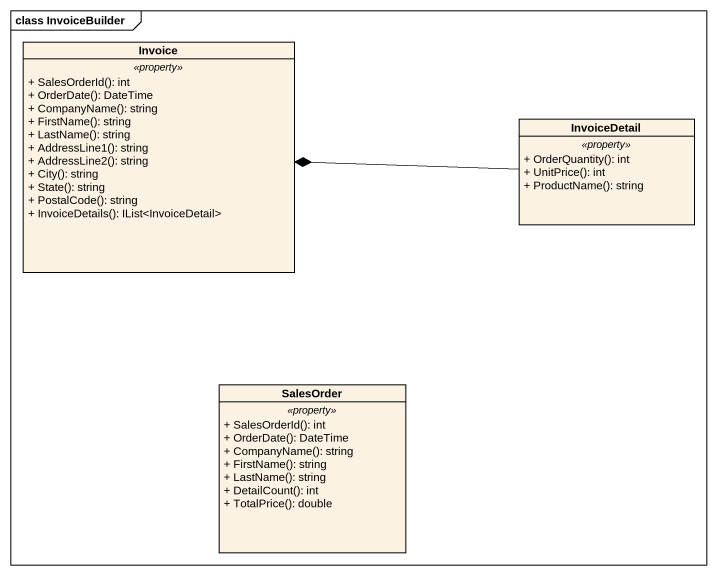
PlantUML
@startuml
mainframe class InvoiceBuilder
hide circle
hide empty members
skinparam classAttributeIconSize 0
class Invoice {
  .. <<property>> ..
  + SalesOrderId(): int
  + OrderDate(): DateTime
  + CompanyName(): string
  + FirstName(): string
  + LastName(): string
  + AddressLine1(): string
  + AddressLine2(): string
  + City(): string
  + State(): string
  + PostalCode(): string
  + InvoiceDetails(): IList<InvoiceDetail>
}
class InvoiceDetail {
  .. <<property>> ..
  + OrderQuantity(): int
  + UnitPrice(): int
  + ProductName(): string
}
class SalesOrder {
  .. <<property>> ..
  + SalesOrderId(): int
  + OrderDate(): DateTime
  + CompanyName(): string
  + FirstName(): string
  + LastName(): string
  + DetailCount(): int
  + TotalPrice(): double
}
InvoiceDetail -left-* Invoice
@enduml
